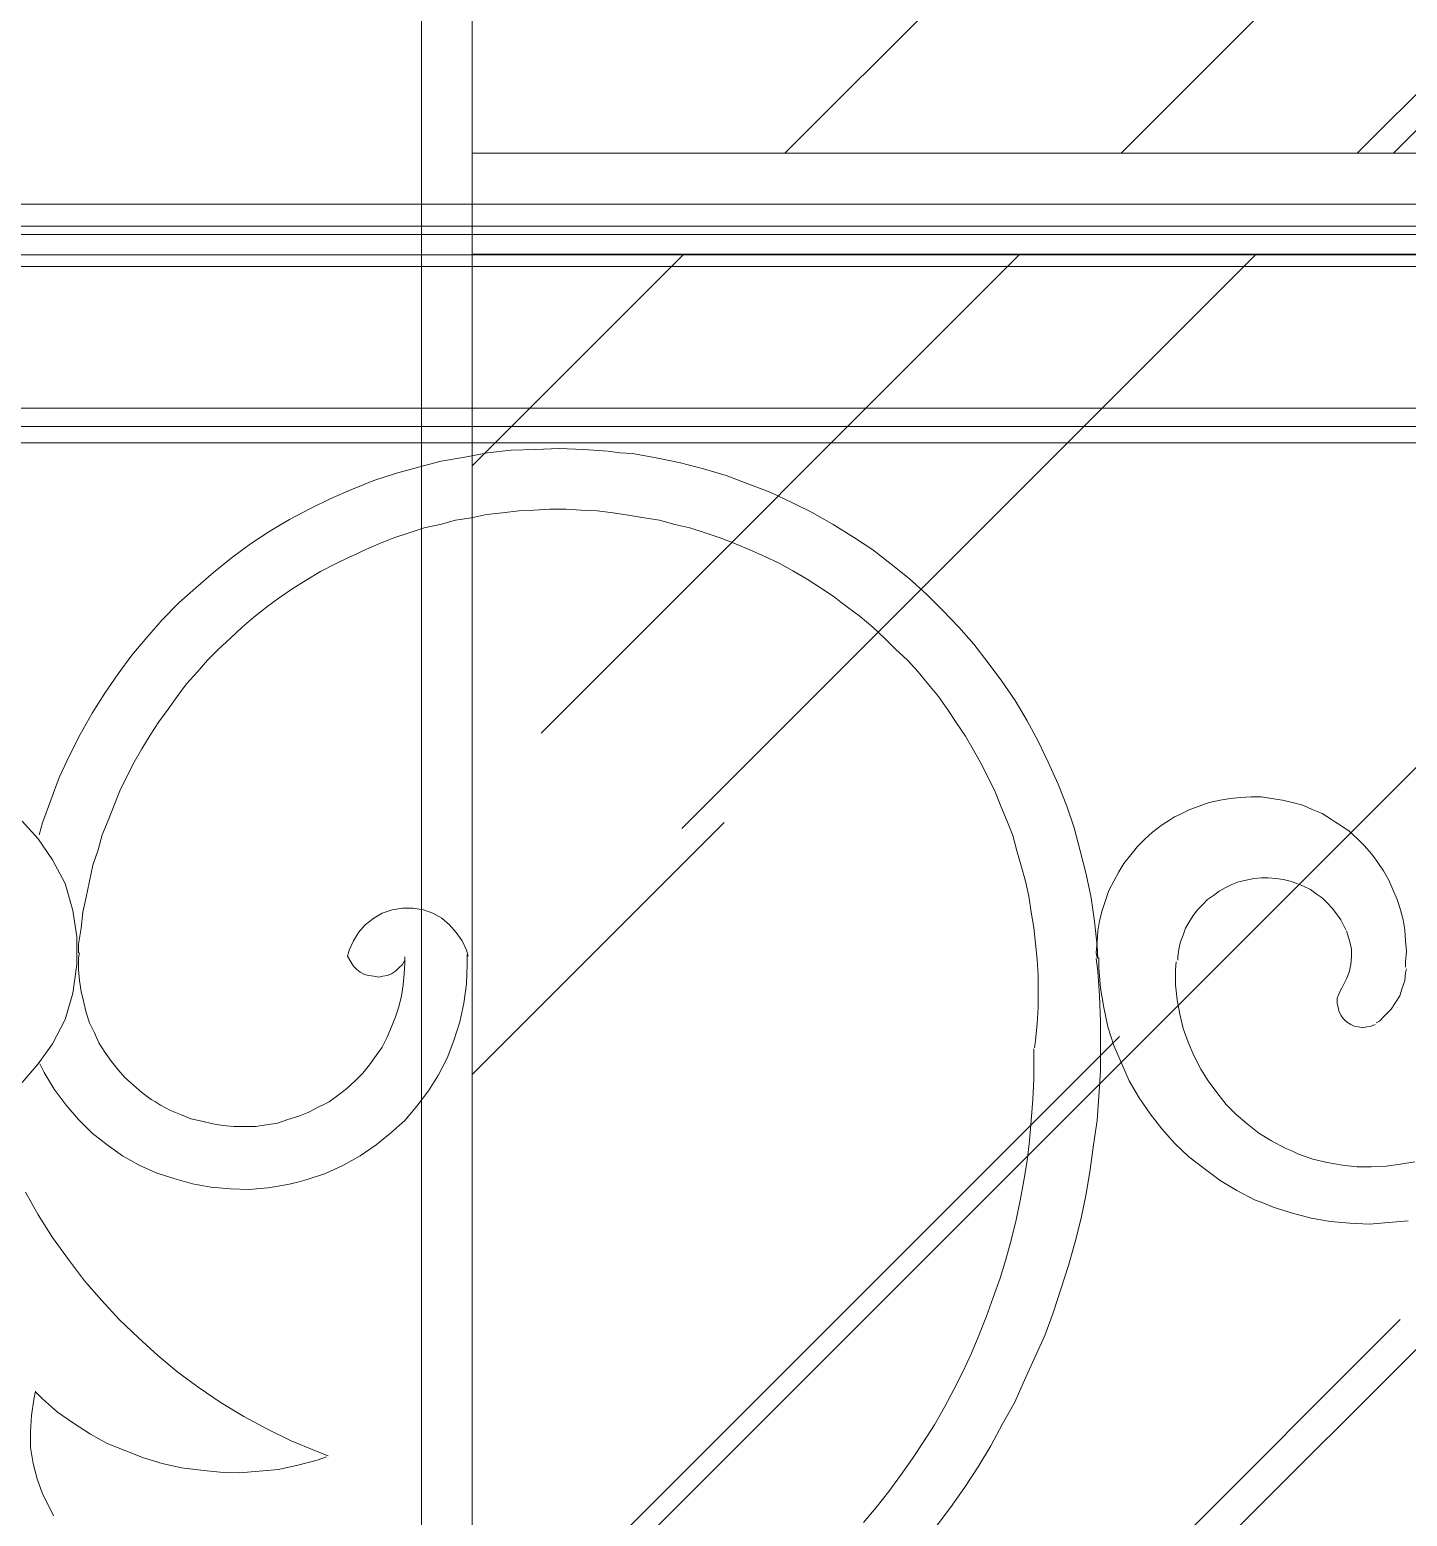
# Model space of a CAD drawing. Header units: millimetres. Extents: x -9564 to 494436, y -140371 to 4257.
# Drawn here: x 110.8852 to 111.1573, y 117.6306 to 117.9242 of the extents above; entities that cross this region are included whole.
import ezdxf
from ezdxf.enums import TextEntityAlignment as Align

# ---------------------------------------------------------------- set-up
doc = ezdxf.new("R2010")
doc.units = ezdxf.units.MM
doc.header["$MEASUREMENT"] = 0
doc.linetypes.add('SLD-Solid', pattern=[0])
for name, color, linetype, lineweight in [('0.05', 252, 'Continuous', 5), ('09-Arsiran', 8, 'Continuous', 5), ('DOOR OPENING', 4, 'SLD-Solid', 5), ('XR-KOP A3_MOZART$0$A-TXTKOP', 3, 'Continuous', 5)]:
    doc.layers.add(name, color=color, linetype=linetype, lineweight=lineweight)
doc.styles.add('HAND', font='ROMAND.SHX', dxfattribs={"width": 0.8, "height": 250})
doc.styles.add('XR-KOP A3_MOZART$0$ROMAND', font='romand.shx', dxfattribs={"height": 2, "bigfont": 'bigfont.shx'})

# ---------------------------------------------------------------- blocks, each defined once
blk = doc.blocks.new('j1')
at = {"layer": '09-Arsiran'}
h = blk.add_hatch(dxfattribs=at)
h.set_pattern_fill('AR-RROOF', color=256, scale=0.005, angle=45)
h.set_pattern_definition([(45, (0.02590647322176665, 0), (0.1077630734528299, 0.287368195874213), [1.905, -0.254, 0.635, -0.127]), (45, (0.1004425990266213, 0.1643386870155652), (-0.2092399676209113, 0.02963484519952819), [0.381, -0.04191, 0.762, -0.09525]), (45, (-0.005524423201961781, 0.1212334576344318), (0.4068056022844327, 0.5271410343067594), [1.016, -0.1778, 0.508, -0.127])])
h.paths.add_polyline_path([(343.9879970491737, 201.5192235658437), (343.9300743380494, 201.5192235658437), (343.5702040575658, 201.5192235658437), (343.5702040575658, 200.7258902324631), (343.9879970491738, 200.7258902324632)])
h.paths.add_polyline_path([(343.5702040575658, 199.9125568990826), (343.9879970491737, 199.9125568990826), (343.9879970491737, 200.7058902324632), (343.5702040575658, 200.7058902324632)])
h.paths.add_polyline_path([(343.5702040575658, 199.8925568990826), (343.5702040575658, 199.0485264554917), (343.9300743380494, 199.0485264554917), (343.9879970491737, 199.0485264554917), (343.9879970491737, 199.8925568990826)])
h.paths.add_polyline_path([(342.9703954310271, 199.0485264554319), (343.220328105871, 199.0485264554319), (343.3902040575657, 199.0485264554319), (343.3902040575657, 199.8925568991424), (343.220328105871, 199.8925568991424), (342.9703954310271, 199.8925568991424)])
h.paths.add_polyline_path([(343.3902040575657, 200.705890232523), (343.220328105871, 200.705890232523), (342.9703954310271, 200.705890232523), (342.9703954310271, 199.9125568991424), (343.220328105871, 199.9125568991424), (343.3902040575657, 199.9125568991424)])
h.paths.add_polyline_path([(342.9703954310271, 200.7258902325229), (343.220328105871, 200.7258902325229), (343.3902040575657, 200.7258902325229), (343.3902040575657, 201.5192235659035), (343.220328105871, 201.5192235659035), (342.9703954310271, 201.5192235659035)])
at = {"layer": 'DOOR OPENING'}
for p, q in [((343.5702040575658, 199.9125568990826), (343.9879970491738, 199.9125568990826)), ((343.9879970491737, 199.8925568990826), (343.5702040575658, 199.8925568990826))]:
    blk.add_line(p, q, dxfattribs=at)
for points in [[(343.5602040575657, 201.5292235658437), (343.5602040575657, 199.0385264554917), (343.9979970491737, 199.0385264554917), (343.9979970491737, 201.5292235658437)], [(343.9879970491737, 199.0485264554917), (343.9300743380494, 199.0485264554917), (343.5702040575658, 199.0485264554917), (343.5702040575658, 200.7058902324632), (343.9879970491737, 200.7058902324632)]]:
    blk.add_lwpolyline(points, close=True, dxfattribs=at)
blk = doc.blocks.new('DRHRH')
at = {"layer": '0.05'}
for p, q in [((692.7268678037806, -24.22516102952093), (668.9208904156283, -24.22516102952093)), ((668.9208904156283, -24.28316878459498), (692.7268678037806, -24.28316878459498)), ((668.9208904156283, -24.3055866288052), (692.7268678037806, -24.3055866288052)), ((668.9208904156283, -24.35916147683173), (692.7268678037806, -24.35916147683173)), ((668.9208904156283, -24.39044513513625), (692.7268678037806, -24.39044513513625)), ((668.9208904156283, -24.76572238030059), (692.7268678037806, -24.76572238030059)), ((668.9208904156283, -24.81486432128071), (692.7268678037806, -24.81486432128071)), ((668.9208904156283, -24.85742022893371), (692.7268678037806, -24.85742022893371)), ((669.8972698563882, -24.85742022893371), (691.4244797133222, -24.85742022893371)), ((669.8972698563882, -24.85742022893371), (691.4244797133222, -24.85742022893371)), ((681.9968263143817, -24.89528992056498), (681.9342589977757, -24.90656216991346)), ((682.0571138502235, -24.8841443257036), (681.9968263143817, -24.89528992056498)), ((682.1196811668331, -24.87743163788934), (682.0571138502235, -24.8841443257036)), ((682.1844016097218, -24.87527851160934), (682.1196811668331, -24.87743163788934)), ((682.2469689263314, -24.87299873084223), (682.1844016097218, -24.87527851160934)), ((682.311816023707, -24.87527851160934), (682.2469689263314, -24.87299873084223)), ((682.376536466594, -24.87971141865646), (682.311816023707, -24.87527851160934)), ((682.4078201248992, -24.8841443257036), (682.376536466594, -24.87971141865646)), ((682.4413835639696, -24.88642410647071), (682.4078201248992, -24.8841443257036)), ((682.5039508805792, -24.89756970133209), (682.4413835639696, -24.88642410647071)), ((681.8739714619339, -24.92214067182235), (681.8158370523722, -24.93784582821797)), ((681.9342589977757, -24.90656216991346), (681.8739714619339, -24.92214067182235)), ((682.5686713234679, -24.9109950769606), (682.5039508805792, -24.89756970133209)), ((682.6290855137966, -24.92657357886947), (682.5686713234679, -24.9109950769606)), ((682.6893730496383, -24.94443186154513), (682.6290855137966, -24.92657357886947)), ((681.7555495165304, -24.95785723717361), (681.6996948877356, -24.9802750813835)), ((681.8158370523722, -24.93784582821797), (681.7555495165304, -24.95785723717361)), ((682.7496605854774, -24.96684970575498), (682.6893730496383, -24.94443186154513)), ((682.8077949950391, -24.98914089547776), (682.7496605854774, -24.96684970575498)), ((681.6415604781748, -25.00484605187373), (681.5879856301469, -25.03157014864362)), ((681.6996948877356, -24.9802750813835), (681.6415604781748, -25.00484605187373)), ((682.8636496238339, -25.01599164673513), (682.8077949950391, -24.98914089547776)), ((681.5879856301469, -25.03157014864362), (681.532131001353, -25.06070068066776)), ((682.0548340694565, -25.04727530503925), (682.0146845970582, -25.05614111913351)), ((682.0972633226218, -25.04284239799213), (682.0548340694565, -25.04727530503925)), ((682.1398192302765, -25.03828283645788), (682.0972633226218, -25.04284239799213)), ((682.1799687026748, -25.03612971017787), (682.1398192302765, -25.03828283645788)), ((682.22239795584, -25.03384992941076), (682.1799687026748, -25.03612971017787)), ((682.2648272090053, -25.03384992941076), (682.22239795584, -25.03384992941076)), ((682.3051033358922, -25.03612971017787), (682.2648272090053, -25.03384992941076)), ((682.3475325890574, -25.03828283645788), (682.3051033358922, -25.03612971017787)), ((682.3899618422226, -25.04284239799213), (682.3475325890574, -25.03828283645788)), ((682.4302379691078, -25.04942843131926), (682.3899618422226, -25.04284239799213)), ((682.4726672222757, -25.05614111913351), (682.4302379691078, -25.04942843131926)), ((682.9195042526278, -25.04284239799213), (682.8636496238339, -25.01599164673513)), ((682.9730791006548, -25.07399940180952), (682.9195042526278, -25.04284239799213)), ((681.4807092796061, -25.09198433897225), (681.4292875578592, -25.12542112355641)), ((681.532131001353, -25.06070068066776), (681.4807092796061, -25.09198433897225)), ((681.8895499638409, -25.08299187039088), (681.8494004914426, -25.0964172460194)), ((681.9319792170088, -25.07399940180952), (681.8895499638409, -25.08299187039088)), ((681.972255343893, -25.06285380694777), (681.9319792170088, -25.07399940180952)), ((682.0146845970582, -25.05614111913351), (681.972255343893, -25.06285380694777)), ((682.512816694674, -25.06285380694777), (682.4726672222757, -25.05614111913351)), ((682.5530928215583, -25.07399940180952), (682.512816694674, -25.06285380694777)), ((682.5932422939566, -25.08299187039088), (682.5530928215583, -25.07399940180952)), ((682.6335184208444, -25.0964172460194), (682.5932422939566, -25.08299187039088)), ((683.0266539486827, -25.10756284088077), (682.9730791006548, -25.07399940180952)), ((681.4292875578592, -25.12542112355641), (681.3779924905991, -25.16341746967515)), ((681.76897489216, -25.12542112355641), (681.7286987652722, -25.14327940623241)), ((681.8091243645574, -25.10984262164789), (681.76897489216, -25.12542112355641)), ((681.8494004914426, -25.0964172460194), (681.8091243645574, -25.10984262164789)), ((682.6736678932418, -25.10984262164789), (682.6335184208444, -25.0964172460194)), ((682.713944020127, -25.12542112355641), (682.6736678932418, -25.10984262164789)), ((682.7519403662443, -25.14112627995203), (682.713944020127, -25.12542112355641)), ((683.0780756704296, -25.14112627995203), (683.0266539486827, -25.10756284088077)), ((681.3779924905991, -25.16341746967515), (681.3310036758992, -25.20141381579353)), ((681.6907024191539, -25.16113768890804), (681.6527060730366, -25.17912262607078)), ((681.7108404825983, -25.15227187481378), (681.6907024191539, -25.16113768890804)), ((681.7286987652722, -25.14327940623241), (681.7108404825983, -25.15227187481378)), ((682.7920898386453, -25.15898456262801), (682.7519403662443, -25.14112627995203)), ((682.8300861847636, -25.17684284530367), (682.7920898386453, -25.15898456262801)), ((683.1272176114087, -25.17912262607078), (683.0780756704296, -25.14112627995203)), ((681.3310036758992, -25.20141381579353), (681.284141515687, -25.24156328819231)), ((681.6147097269156, -25.19913403502642), (681.5768400352852, -25.22155187923664)), ((681.6527060730366, -25.17912262607078), (681.6147097269156, -25.19913403502642)), ((682.865802750114, -25.19698090874641), (682.8300861847636, -25.17684284530367)), ((682.903799096234, -25.21927209846953), (682.865802750114, -25.19698090874641)), ((683.1740797716245, -25.21699231770242), (683.1272176114087, -25.17912262607078)), ((681.284141515687, -25.24156328819231), (681.2394324817521, -25.2818394150778)), ((681.5409968154479, -25.24384306895942), (681.5052802500948, -25.26841403944931)), ((681.5768400352852, -25.22155187923664), (681.5409968154479, -25.24384306895942)), ((682.9395156615853, -25.24156328819231), (682.903799096234, -25.21927209846953)), ((682.9753588814226, -25.2661342586822), (682.9395156615853, -25.24156328819231)), ((683.2210685863236, -25.25954822535505), (683.1740797716245, -25.21699231770242)), ((681.2394324817521, -25.2818394150778), (681.1947234478191, -25.3265484490108)), ((681.5052802500948, -25.26841403944931), (681.4718434655113, -25.29298500993954)), ((682.9932171640992, -25.27955963431069), (682.9753588814226, -25.2661342586822)), ((683.0110754467757, -25.29298500993954), (682.9932171640992, -25.27955963431069)), ((683.2634978394888, -25.30197747852091), (683.2210685863236, -25.25954822535505)), ((681.1947234478191, -25.3265484490108), (681.1545739754217, -25.37341060922381)), ((681.4382800264409, -25.31983576119657), (681.4069963681347, -25.34655985796647)), ((681.4718434655113, -25.29298500993954), (681.4382800264409, -25.31983576119657)), ((683.0445122313592, -25.31755598042943), (683.0110754467757, -25.29298500993954)), ((683.0780756704296, -25.34655985796647), (683.0445122313592, -25.31755598042943)), ((683.305927092654, -25.34655985796647), (683.2634978394888, -25.30197747852091)), ((681.4069963681347, -25.34655985796647), (681.3757127098322, -25.37569038999095)), ((683.1093593287349, -25.37569038999095), (683.0780756704296, -25.34655985796647)), ((683.3462032195391, -25.39126889189947), (683.305927092654, -25.34655985796647)), ((681.1545739754217, -25.37341060922381), (681.1142978485366, -25.42039942392358)), ((681.344429051526, -25.40469426752796), (681.3154251739895, -25.43369814506499)), ((681.3757127098322, -25.37569038999095), (681.344429051526, -25.40469426752796)), ((683.1383632062714, -25.40469426752796), (683.1093593287349, -25.37569038999095)), ((683.1696468645766, -25.43369814506499), (683.1383632062714, -25.40469426752796)), ((683.3840729111732, -25.44041083287959), (683.3462032195391, -25.39126889189947)), ((681.1142978485366, -25.42039942392358), (681.0785812831834, -25.46954136490371)), ((681.3154251739895, -25.43369814506499), (681.2885744227312, -25.46498180336948)), ((683.1986507421132, -25.46498180336948), (683.1696468645766, -25.43369814506499)), ((683.4199161310105, -25.48955277385937), (683.3840729111732, -25.44041083287959)), ((681.0785812831834, -25.46954136490371), (681.042864717833, -25.52083643216386)), ((681.2885744227312, -25.46498180336948), (681.2595705451956, -25.4962654616736)), ((683.2255014933714, -25.49854524244074), (683.1986507421132, -25.46498180336948)), ((681.042864717833, -25.52083643216386), (681.0093012787627, -25.57453793467786)), ((681.2595705451956, -25.4962654616736), (681.234999574707, -25.52982890074523)), ((683.252352244627, -25.52982890074523), (683.2255014933714, -25.49854524244074)), ((683.4556326963609, -25.5409744956066), (683.4199161310105, -25.48955277385937)), ((681.2104286042156, -25.56326568532938), (681.1858576337243, -25.59682912440098)), ((681.234999574707, -25.52982890074523), (681.2104286042156, -25.56326568532938)), ((683.2769232151184, -25.56554546609649), (683.252352244627, -25.52982890074523)), ((683.2992144048401, -25.59910890516812), (683.2769232151184, -25.56554546609649)), ((683.4869163546671, -25.59454934363387), (683.4556326963609, -25.5409744956066)), ((681.0093012787627, -25.57453793467786), (680.9780176204565, -25.63039256347224)), ((681.1858576337243, -25.59682912440098), (681.1634397895166, -25.63254568975228)), ((683.3237853753315, -25.63482547051939), (683.2992144048401, -25.59910890516812)), ((683.5159202322027, -25.64825084614787), (683.4869163546671, -25.59454934363387)), ((680.9780176204565, -25.63039256347224), (680.9490137429209, -25.68624719226665)), ((681.1634397895166, -25.63254568975228), (681.1411485997921, -25.66826225510391)), ((683.3439234387722, -25.67054203587102), (683.3237853753315, -25.63482547051939)), ((681.1411485997921, -25.66826225510391), (681.1210105363514, -25.70410547494228)), ((683.3640615022157, -25.70625860122229), (683.3439234387722, -25.67054203587102)), ((683.542770983461, -25.70410547494228), (683.5159202322027, -25.64825084614787)), ((680.9490137429209, -25.68624719226665), (680.9221629916617, -25.74425494734103)), ((681.1210105363514, -25.70410547494228), (681.1009991273938, -25.74210182106103)), ((683.3840729111732, -25.74425494734103), (683.3640615022157, -25.70625860122229)), ((683.5696217347165, -25.76211323001667), (683.542770983461, -25.70410547494228)), ((680.9221629916617, -25.74425494734103), (680.8998718019409, -25.80454248318219)), ((681.1009991273938, -25.74210182106103), (681.0830141902304, -25.7799715126923)), ((683.402057848333, -25.78225129345941), (683.3840729111732, -25.74425494734103)), ((683.591912924441, -25.82024763957816), (683.5696217347165, -25.76211323001667)), ((681.0830141902304, -25.7799715126923), (681.0674356883244, -25.81796785881104)), ((683.4176363502427, -25.82024763957816), (683.402057848333, -25.78225129345941)), ((684.0253245791671, -25.80010957613507), (683.9984738279079, -25.80454248318219)), ((684.0521753304226, -25.79782979536793), (684.0253245791671, -25.80010957613507)), ((684.081179207961, -25.79567666908792), (684.0521753304226, -25.79782979536793)), ((684.1079033047297, -25.79567666908792), (684.081179207961, -25.79567666908792)), ((684.134754055988, -25.80010957613507), (684.1079033047297, -25.79567666908792)), ((684.1637579335245, -25.80454248318219), (684.134754055988, -25.80010957613507)), ((680.8998718019409, -25.80454248318219), (680.8775806122164, -25.86495667351082)), ((681.0674356883244, -25.81796785881104), (681.0517305319279, -25.85824398569656)), ((683.4333415066392, -25.85824398569656), (683.4176363502427, -25.82024763957816)), ((683.6120509878845, -25.8782553946522), (683.591912924441, -25.82024763957816)), ((683.9180482286254, -25.82911345367245), (683.8913241318539, -25.84253882930093)), ((683.942619199114, -25.82024763957816), (683.9180482286254, -25.82911345367245)), ((683.9694699503723, -25.81125517099679), (683.942619199114, -25.82024763957816)), ((683.9984738279079, -25.80454248318219), (683.9694699503723, -25.81125517099679)), ((684.1906086847828, -25.81125517099679), (684.1637579335245, -25.80454248318219)), ((684.2174594360383, -25.81796785881104), (684.1906086847828, -25.81125517099679)), ((684.2420304065297, -25.82911345367245), (684.2174594360383, -25.81796785881104)), ((684.2687545032984, -25.84038570302093), (684.2420304065297, -25.82911345367245)), ((684.2934521282766, -25.85596420492945), (684.2687545032984, -25.84038570302093)), ((680.8663083628678, -25.90738592667668), (680.8238791097026, -25.86039711197657)), ((680.8775806122164, -25.86495667351082), (680.8685881436347, -25.89624033181531)), ((681.0517305319279, -25.85824398569656), (681.0361520300182, -25.89624033181531)), ((683.4489200085461, -25.89839345809531), (683.4333415066392, -25.85824398569656)), ((683.6276294897914, -25.93866958498083), (683.6120509878845, -25.8782553946522)), ((683.8420555363871, -25.87166936132505), (683.8197643466663, -25.88952764400105)), ((683.8666265068784, -25.85596420492945), (683.8420555363871, -25.87166936132505)), ((683.8778987562271, -25.84925151711519), (683.8666265068784, -25.85596420492945)), ((683.8913241318539, -25.84253882930093), (683.8778987562271, -25.84925151711519)), ((684.3045977231384, -25.86267689274368), (684.2934521282766, -25.85596420492945)), ((684.3180230987653, -25.87166936132505), (684.3045977231384, -25.86267689274368)), ((684.3403142884888, -25.88724786323394), (684.3180230987653, -25.87166936132505)), ((680.9043047089879, -25.96324055547106), (680.8663083628678, -25.90738592667668)), ((681.0361520300182, -25.89624033181531), (681.0250064351555, -25.93638980421372)), ((683.4600656034079, -25.93866958498083), (683.4489200085461, -25.89839345809531)), ((683.7996262832219, -25.90738592667668), (683.7796148742652, -25.92752399011945)), ((683.8197643466663, -25.88952764400105), (683.7996262832219, -25.90738592667668)), ((684.3626054782133, -25.90738592667668), (684.3403142884888, -25.88724786323394)), ((684.3804637608871, -25.92524420935231), (684.3626054782133, -25.90738592667668)), ((681.0250064351555, -25.93638980421372), (681.0115810595296, -25.97666593109957)), ((683.4712111982706, -25.97881905737958), (683.4600656034079, -25.93866958498083)), ((683.6433346461879, -26.00123690158946), (683.6276294897914, -25.93866958498083)), ((683.7616299371045, -25.9498151798422), (683.743771654428, -25.97210636956535)), ((683.7796148742652, -25.92752399011945), (683.7616299371045, -25.9498151798422)), ((684.4006018243306, -25.94753539907509), (684.3804637608871, -25.92524420935231)), ((684.4163069807271, -25.96995324328532), (684.4006018243306, -25.94753539907509)), ((680.9378681480582, -26.02580787207935), (680.9043047089879, -25.96324055547106)), ((681.0115810595296, -25.97666593109957), (681.0025885909479, -26.0190951842651)), ((683.4824834476192, -26.0190951842651), (683.4712111982706, -25.97881905737958)), ((683.7304729332852, -25.99452421377521), (683.7170475576584, -26.0190951842651)), ((683.743771654428, -25.97210636956535), (683.7304729332852, -25.99452421377521)), ((684.431885482634, -25.9922444330081), (684.4163069807271, -25.96995324328532)), ((684.4453108582636, -26.01681540349799), (684.431885482634, -25.9922444330081)), ((680.9580062115026, -26.09724100278225), (680.9378681480582, -26.02580787207935)), ((681.0025885909479, -26.0190951842651), (680.993722776853, -26.06152443743099)), ((683.491349261714, -26.05924465666385), (683.4824834476192, -26.0190951842651)), ((683.6566333673306, -26.0638042181981), (683.6433346461879, -26.00123690158946)), ((683.7170475576584, -26.0190951842651), (683.7036221820297, -26.04366615475533)), ((684.0118992035375, -26.0369534669411), (683.9963207016278, -26.04581928103536)), ((684.0297574862141, -26.02796099835936), (684.0118992035375, -26.0369534669411)), ((684.0476157688879, -26.0212483105451), (684.0297574862141, -26.02796099835936)), ((684.0677538323314, -26.01681540349799), (684.0476157688879, -26.0212483105451)), ((684.0767463009131, -26.01453562273085), (684.0677538323314, -26.01681540349799)), ((684.0878918957758, -26.01238249645084), (684.0767463009131, -26.01453562273085)), ((684.1079033047297, -26.01010271568373), (684.0878918957758, -26.01238249645084)), ((684.1258882418931, -26.01010271568373), (684.1079033047297, -26.01010271568373)), ((684.1458996508507, -26.01238249645084), (684.1258882418931, -26.01010271568373)), ((684.1660377142914, -26.01453562273085), (684.1458996508507, -26.01238249645084)), ((684.183895996968, -26.0190951842651), (684.1660377142914, -26.01453562273085)), ((684.2017542796445, -26.02580787207935), (684.183895996968, -26.0190951842651)), ((684.2196125623184, -26.03252055989361), (684.2017542796445, -26.02580787207935)), ((684.2375974994818, -26.04138637398822), (684.2196125623184, -26.03252055989361)), ((684.4564564531254, -26.04138637398822), (684.4453108582636, -26.01681540349799)), ((680.993722776853, -26.06152443743099), (680.9847303082713, -26.10167390982937)), ((683.4980619495288, -26.10167390982937), (683.491349261714, -26.05924465666385)), ((683.6656258359087, -26.12624488031963), (683.6566333673306, -26.0638042181981)), ((683.694629713448, -26.07039025152525), (683.6857638993531, -26.09724100278225)), ((683.7036221820297, -26.04366615475533), (683.694629713448, -26.07039025152525)), ((683.9650370433244, -26.06823712524522), (683.9516116676957, -26.08166250087373)), ((683.9806155452341, -26.05709153038384), (683.9650370433244, -26.06823712524522)), ((683.9963207016278, -26.04581928103536), (683.9806155452341, -26.05709153038384)), ((684.2531760013915, -26.05253196884962), (684.2375974994818, -26.04138637398822)), ((684.2687545032984, -26.0638042181981), (684.2531760013915, -26.05253196884962)), ((684.282179878928, -26.07710293933948), (684.2687545032984, -26.0638042181981)), ((684.2956052545567, -26.090528314968), (684.282179878928, -26.07710293933948)), ((684.4676020479872, -26.06823712524522), (684.4564564531254, -26.04138637398822)), ((684.4765945165661, -26.09496122201514), (684.4676020479872, -26.06823712524522)), ((680.9691518063617, -26.16652100720512), (680.9580062115026, -26.09724100278225)), ((680.9847303082713, -26.10167390982937), (680.9802974012234, -26.14422981748237)), ((681.7555495165304, -26.11737906622537), (681.7331316723191, -26.135237348901)), ((681.7778407062522, -26.10395369059651), (681.7555495165304, -26.11737906622537)), ((681.8046914575104, -26.09496122201514), (681.7778407062522, -26.10395369059651)), ((681.8314155542791, -26.090528314968), (681.8046914575104, -26.09496122201514)), ((681.8448409299078, -26.090528314968), (681.8314155542791, -26.090528314968)), ((681.8605460863043, -26.090528314968), (681.8448409299078, -26.090528314968)), ((681.887270183073, -26.09496122201514), (681.8605460863043, -26.090528314968)), ((681.9118411535644, -26.10395369059651), (681.887270183073, -26.09496122201514)), ((681.936412124053, -26.11737906622537), (681.9118411535644, -26.10395369059651)), ((681.9565501874974, -26.135237348901), (681.936412124053, -26.11737906622537)), ((683.5047746373409, -26.14195003671526), (683.4980619495288, -26.10167390982937)), ((683.6857638993531, -26.09724100278225), (683.6790512115383, -26.12409175403963)), ((683.9270406972071, -26.11066637841111), (683.9158951023453, -26.12852466108674)), ((683.9381862920661, -26.09496122201514), (683.9270406972071, -26.11066637841111)), ((683.9516116676957, -26.08166250087373), (683.9381862920661, -26.09496122201514)), ((684.3067508494194, -26.10623347136362), (684.2956052545567, -26.090528314968)), ((684.3180230987653, -26.12181197327249), (684.3067508494194, -26.10623347136362)), ((684.4833072043809, -26.12181197327249), (684.4765945165661, -26.09496122201514)), ((680.9802974012234, -26.14422981748237), (680.9735847134086, -26.18665907064823)), ((681.7152733896453, -26.15537541234374), (681.7018480140166, -26.17766660206652)), ((681.7331316723191, -26.135237348901), (681.7152733896453, -26.15537541234374)), ((681.974408470174, -26.15537541234374), (681.9565501874974, -26.135237348901)), ((681.9901136265696, -26.17766660206652), (681.974408470174, -26.15537541234374)), ((683.5092075443879, -26.18437928988112), (683.5047746373409, -26.14195003671526)), ((683.6723385237235, -26.19109197769538), (683.6656258359087, -26.12624488031963)), ((683.6746183044904, -26.15081585080952), (683.6723385237235, -26.17994638283363)), ((683.6790512115383, -26.12409175403963), (683.6746183044904, -26.15081585080952)), ((683.9069026337636, -26.14422981748237), (683.9001899459488, -26.162088100158)), ((683.9158951023453, -26.12852466108674), (683.9069026337636, -26.14422981748237)), ((684.3268889128601, -26.13967025594812), (684.3180230987653, -26.12181197327249)), ((684.3313218199071, -26.14866272452949), (684.3268889128601, -26.13967025594812)), ((684.3358813814418, -26.15980831939089), (684.3336016006749, -26.15081585080952)), ((684.4877401114288, -26.14866272452949), (684.4833072043809, -26.12181197327249)), ((684.4900198921957, -26.17766660206652), (684.4877401114288, -26.14866272452949)), ((680.9691518063617, -26.24023391867516), (680.9691518063617, -26.16652100720512)), ((680.9735847134086, -26.18665907064823), (680.9735847134086, -26.20895026037101)), ((681.7018480140166, -26.17766660206652), (681.6907024191539, -26.20223757255675)), ((682.0012592214296, -26.20223757255675), (681.9901136265696, -26.17766660206652)), ((683.5137671059226, -26.22680854304664), (683.5092075443879, -26.18437928988112)), ((683.6723385237235, -26.17994638283363), (683.6700587429566, -26.20895026037101)), ((683.6746183044904, -26.22465541676664), (683.6723385237235, -26.19109197769538)), ((683.893477258134, -26.17994638283363), (683.889044351087, -26.19995779178964)), ((683.9001899459488, -26.162088100158), (683.893477258134, -26.17994638283363)), ((684.3425940692566, -26.17994638283363), (684.3358813814418, -26.15980831939089)), ((684.3470269763036, -26.19995779178964), (684.3425940692566, -26.17994638283363)), ((684.4921730184758, -26.20451735332389), (684.4900198921957, -26.17766660206652)), ((680.9758644941764, -26.20895026037101), (680.9735847134086, -26.22237563599953)), ((680.9735847134086, -26.22237563599953), (680.9735847134086, -26.25365929430365)), ((681.6907024191539, -26.20223757255675), (681.686269512107, -26.21794272895238)), ((681.686269512107, -26.21794272895238), (681.6951353262018, -26.2335212308609)), ((681.6951353262018, -26.2335212308609), (681.7018480140166, -26.24466682572228)), ((681.8314155542791, -26.24023391867516), (681.838128242094, -26.22908832381376)), ((681.835975115813, -26.26480488916539), (681.838128242094, -26.23580101162801)), ((681.838128242094, -26.23580101162801), (681.838128242094, -26.22009585523239)), ((682.0056921284765, -26.21794272895238), (682.0012592214296, -26.20223757255675)), ((682.0035390021965, -26.24023391867516), (682.0035390021965, -26.21338316741816)), ((683.5159202322027, -26.26923779621254), (683.5137671059226, -26.22680854304664)), ((683.6700587429566, -26.20895026037101), (683.6723385237235, -26.22237563599953)), ((683.6746183044904, -26.25809220135113), (683.6700587429566, -26.22465541676664)), ((683.6767714307714, -26.22237563599953), (683.6767714307714, -26.24922638725653)), ((683.8823316632722, -26.2335212308609), (683.8800518825044, -26.25365929430365)), ((683.889044351087, -26.19995779178964), (683.8867645703192, -26.22009585523239)), ((683.8867645703192, -26.22009585523239), (683.8867645703192, -26.22908832381376)), ((684.3447471955367, -26.24023391867516), (684.3470269763036, -26.22009585523239)), ((684.3470269763036, -26.22009585523239), (684.3470269763036, -26.19995779178964)), ((684.4900198921957, -26.2335212308609), (684.4921730184758, -26.20451735332389)), ((684.4900198921957, -26.24694660648942), (684.4900198921957, -26.2335212308609)), ((680.9580062115026, -26.31622661091228), (680.9691518063617, -26.24023391867516)), ((680.9735847134086, -26.25365929430365), (680.9758644941764, -26.28266317184102)), ((681.7018480140166, -26.24466682572228), (681.7108404825983, -26.25365929430365)), ((681.7108404825983, -26.25365929430365), (681.71983295118, -26.26037198211827)), ((681.71983295118, -26.26037198211827), (681.7309785460391, -26.2670846699325)), ((681.7309785460391, -26.2670846699325), (681.7421241409008, -26.26923779621254)), ((681.7421241409008, -26.26923779621254), (681.7555495165304, -26.27151757697965)), ((681.7555495165304, -26.27151757697965), (681.76897489216, -26.27379735774676)), ((681.76897489216, -26.27379735774676), (681.7801204870191, -26.27151757697965)), ((681.7801204870191, -26.27151757697965), (681.7912660818808, -26.26923779621254)), ((681.7912660818808, -26.26923779621254), (681.8024116767426, -26.26480488916539)), ((681.8024116767426, -26.26480488916539), (681.8135572716053, -26.25809220135113)), ((681.8135572716053, -26.25809220135113), (681.822549740187, -26.24922638725653)), ((681.822549740187, -26.24922638725653), (681.8314155542791, -26.24023391867516)), ((681.8336953350461, -26.29380876670243), (681.835975115813, -26.26480488916539)), ((682.0012592214296, -26.29165564042239), (682.0035390021965, -26.24023391867516)), ((683.5159202322027, -26.31166704937806), (683.5159202322027, -26.26923779621254)), ((683.6790512115383, -26.32293929872654), (683.6746183044904, -26.25809220135113)), ((683.6767714307714, -26.24922638725653), (683.6812043378184, -26.30280123528379)), ((683.8800518825044, -26.25365929430365), (683.8800518825044, -26.29380876670243)), ((684.3336016006749, -26.2782302647939), (684.3403142884888, -26.26037198211827)), ((684.3403142884888, -26.26037198211827), (684.3447471955367, -26.24023391867516)), ((684.4877401114288, -26.28266317184102), (684.4900198921957, -26.26252510839828)), ((684.4900198921957, -26.26252510839828), (684.4921730184758, -26.25137951353653)), ((680.9758644941764, -26.28266317184102), (680.9802974012234, -26.31166704937806)), ((680.9802974012234, -26.31166704937806), (680.9870100890382, -26.34079758140254)), ((681.8292624280018, -26.32293929872654), (681.8336953350461, -26.29380876670243)), ((681.9945465336148, -26.34295070768255), (682.0012592214296, -26.29165564042239)), ((683.5159202322027, -26.35422295703103), (683.5159202322027, -26.31166704937806)), ((683.6812043378184, -26.30280123528379), (683.6901968064001, -26.35422295703103)), ((683.8800518825044, -26.29380876670243), (683.8846114440391, -26.33408489358828)), ((684.3201762250453, -26.30280123528379), (684.3134635372305, -26.31837973719232)), ((684.3201762250453, -26.30508101605091), (684.3246091320932, -26.29608854746954)), ((684.3246091320932, -26.29608854746954), (684.3336016006749, -26.2782302647939)), ((684.4743147357992, -26.32293929872654), (684.481027423614, -26.30280123528379)), ((684.481027423614, -26.30280123528379), (684.4877401114288, -26.28266317184102)), ((680.9378681480582, -26.38550661533517), (680.9580062115026, -26.31622661091228)), ((680.9870100890382, -26.34079758140254), (680.993722776853, -26.36752167817244)), ((681.8135572716053, -26.37879392752092), (681.822549740187, -26.35194317626392)), ((681.822549740187, -26.35194317626392), (681.8292624280018, -26.32293929872654)), ((681.9834009387557, -26.39209264866233), (681.9945465336148, -26.34295070768255)), ((683.5137671059226, -26.39665221019655), (683.5159202322027, -26.35422295703103)), ((683.6812043378184, -26.38993952238229), (683.6790512115383, -26.32293929872654)), ((683.6901968064001, -26.35422295703103), (683.7013424012628, -26.40551802429118)), ((683.8846114440391, -26.33408489358828), (683.8913241318539, -26.37208123970666)), ((684.3134635372305, -26.31837973719232), (684.3090306301863, -26.3296519865408)), ((684.3090306301863, -26.3296519865408), (684.3090306301863, -26.34295070768255)), ((684.3090306301863, -26.34295070768255), (684.3113104109532, -26.35422295703103)), ((684.3113104109532, -26.35422295703103), (684.3134635372305, -26.36308877112529)), ((684.4520235460775, -26.35865586407817), (684.4631691409402, -26.34079758140254)), ((684.4631691409402, -26.34079758140254), (684.4743147357992, -26.32293929872654)), ((680.9043047089879, -26.45022705822382), (680.9378681480582, -26.38550661533517)), ((680.993722776853, -26.36752167817244), (681.0025885909479, -26.39437242942944)), ((681.8024116767426, -26.40551802429118), (681.8135572716053, -26.37879392752092)), ((681.9676957823592, -26.44123458964245), (681.9834009387557, -26.39209264866233)), ((683.6812043378184, -26.45693974603807), (683.6812043378184, -26.38993952238229)), ((683.8913241318539, -26.37208123970666), (683.9001899459488, -26.41007758582541)), ((684.3134635372305, -26.36308877112529), (684.3180230987653, -26.37423436598669)), ((684.3180230987653, -26.37423436598669), (684.3246091320932, -26.38322683456806)), ((684.3246091320932, -26.38322683456806), (684.3336016006749, -26.39209264866233)), ((684.3336016006749, -26.39209264866233), (684.3447471955367, -26.39880533647658)), ((684.4117474191933, -26.39437242942944), (684.420739887775, -26.38993952238229)), ((684.420739887775, -26.38993952238229), (684.4363183896819, -26.37423436598669)), ((684.4363183896819, -26.37423436598669), (684.4520235460775, -26.35865586407817)), ((681.0025885909479, -26.39437242942944), (681.0160139665775, -26.42122318068681)), ((681.0160139665775, -26.42122318068681), (681.0271595614365, -26.44794727745671)), ((681.7778407062522, -26.45921952680519), (681.7912660818808, -26.43236877554818)), ((681.7912660818808, -26.43236877554818), (681.8024116767426, -26.40551802429118)), ((683.5092075443879, -26.44123458964245), (683.5137671059226, -26.39665221019655)), ((683.7013424012628, -26.40551802429118), (683.7170475576584, -26.45465996527096)), ((683.9001899459488, -26.41007758582541), (683.9136153215775, -26.4457941511767)), ((684.3447471955367, -26.39880533647658), (684.3537396641184, -26.40336489801081)), ((684.3537396641184, -26.40336489801081), (684.3648852589802, -26.40551802429118)), ((684.3648852589802, -26.40551802429118), (684.3760308538401, -26.40779780505829)), ((684.3760308538401, -26.40779780505829), (684.3871764487019, -26.40551802429118)), ((684.3871764487019, -26.40551802429118), (684.3984486980505, -26.40336489801081)), ((684.3984486980505, -26.40336489801081), (684.4095942929123, -26.39880533647658)), ((680.8663083628678, -26.50380190625108), (680.9043047089879, -26.45022705822382)), ((681.0271595614365, -26.44794727745671), (681.042864717833, -26.4725182479466)), ((681.042864717833, -26.4725182479466), (681.0607230005096, -26.49708921843683)), ((681.7622622043452, -26.48151071652831), (681.7778407062522, -26.45921952680519)), ((681.9498374996826, -26.48822340434256), (681.9676957823592, -26.44123458964245)), ((683.5047746373409, -26.49050318510967), (683.5047746373409, -26.46365243385233)), ((683.5070544181078, -26.46137265308522), (683.5092075443879, -26.44123458964245)), ((683.6812043378184, -26.52166018892672), (683.6812043378184, -26.45693974603807)), ((683.7170475576584, -26.45465996527096), (683.7370589666132, -26.50164877997108)), ((683.9136153215775, -26.4457941511767), (683.9291938234871, -26.48151071652831)), ((680.8238791097026, -26.55294384723123), (680.8663083628678, -26.50380190625108)), ((680.8708679244016, -26.50380190625108), (680.8820135192643, -26.52621975046097)), ((681.0607230005096, -26.49708921843683), (681.0785812831834, -26.51950706264671)), ((681.7264189845052, -26.52837287674097), (681.7444039216687, -26.5060816870182)), ((681.7444039216687, -26.5060816870182), (681.7622622043452, -26.48151071652831)), ((681.9275463099609, -26.5329324382752), (681.9498374996826, -26.48822340434256)), ((683.5047746373409, -26.5440780331366), (683.5047746373409, -26.49050318510967)), ((683.7370589666132, -26.50164877997108), (683.7571970300567, -26.54851094018372)), ((683.9291938234871, -26.48151071652831), (683.947052106161, -26.5172272818796)), ((680.8820135192643, -26.52621975046097), (680.9088642705226, -26.57092878439397)), ((681.0785812831834, -26.51950706264671), (681.09643956586, -26.53964512608945)), ((681.09643956586, -26.53964512608945), (681.1188574100713, -26.55965653504546)), ((681.68398973134, -26.56864900362683), (681.7064075755504, -26.54851094018372)), ((681.7064075755504, -26.54851094018372), (681.7264189845052, -26.52837287674097)), ((681.9006955587026, -26.57536169144109), (681.9275463099609, -26.5329324382752)), ((683.5024948565731, -26.59765288116387), (683.5047746373409, -26.5440780331366)), ((683.6767714307714, -26.5887870670696), (683.6812043378184, -26.52166018892672)), ((683.7571970300567, -26.54851094018372), (683.7840477813122, -26.59321997411672)), ((683.947052106161, -26.5172272818796), (683.9671901696054, -26.54851094018372)), ((683.9671901696054, -26.54851094018372), (683.9896080138158, -26.57979459848823)), ((680.9088642705226, -26.57092878439397), (680.940147928826, -26.61335803755946)), ((681.1188574100713, -26.55965653504546), (681.1411485997921, -26.57979459848823)), ((681.1411485997921, -26.57979459848823), (681.1657195702835, -26.59765288116387)), ((681.6371275711269, -26.6043655689781), (681.6616985416183, -26.58650728630246)), ((681.6616985416183, -26.58650728630246), (681.68398973134, -26.56864900362683)), ((681.8694119003992, -26.6155111638395), (681.9006955587026, -26.57536169144109)), ((683.6723385237235, -26.65350750995825), (683.6767714307714, -26.5887870670696)), ((683.9896080138158, -26.57979459848823), (684.0141789843044, -26.61107825679235)), ((680.940147928826, -26.61335803755946), (680.9735847134086, -26.65135438367824)), ((681.1657195702835, -26.59765288116387), (681.1768651651453, -26.6043655689781)), ((681.1768651651453, -26.6043655689781), (681.1902905407721, -26.61335803755946)), ((681.1902905407721, -26.61335803755946), (681.2171412920304, -26.62678341318798)), ((681.2171412920304, -26.62678341318798), (681.2438653887991, -26.63792900804972)), ((681.5835527231, -26.63121632023547), (681.6102768198714, -26.61779094460661)), ((681.6102768198714, -26.61779094460661), (681.6237021954983, -26.61107825679235)), ((681.6237021954983, -26.61107825679235), (681.6371275711269, -26.6043655689781)), ((681.838128242094, -26.65350750995825), (681.8694119003992, -26.6155111638395)), ((683.4980619495288, -26.65350750995825), (683.5024948565731, -26.59765288116387)), ((683.7840477813122, -26.59321997411672), (683.8130516588515, -26.63564922728261)), ((684.0141789843044, -26.61107825679235), (684.0409030810758, -26.63792900804972)), ((680.9735847134086, -26.65135438367824), (681.0093012787627, -26.6870709490295)), ((681.2438653887991, -26.63792900804972), (681.2707161400574, -26.6490746029111)), ((681.2707161400574, -26.6490746029111), (681.2997200175939, -26.65578729072536)), ((681.2997200175939, -26.65578729072536), (681.3288505496191, -26.66249997853961)), ((681.3288505496191, -26.66249997853961), (681.3555746463878, -26.66693288558673)), ((681.3555746463878, -26.66693288558673), (681.3847051784139, -26.66921266635387)), ((681.3847051784139, -26.66921266635387), (681.4137090559495, -26.66921266635387)), ((681.4137090559495, -26.66921266635387), (681.4427129334879, -26.66921266635387)), ((681.4427129334879, -26.66921266635387), (681.4718434655113, -26.66465310481962)), ((681.4718434655113, -26.66465310481962), (681.5008473430496, -26.6602201977725)), ((681.5008473430496, -26.6602201977725), (681.5276980943052, -26.65135438367824)), ((681.5276980943052, -26.65135438367824), (681.5567019718444, -26.64236191509687)), ((681.5567019718444, -26.64236191509687), (681.5835527231, -26.63121632023547)), ((681.8002585504626, -26.6870709490295), (681.838128242094, -26.65350750995825)), ((683.493629042481, -26.70720901247262), (683.4980619495288, -26.65350750995825)), ((683.6633460551418, -26.71835460733399), (683.6723385237235, -26.65350750995825)), ((683.8130516588515, -26.63564922728261), (683.844335317154, -26.6759253541681)), ((684.0409030810758, -26.63792900804972), (684.0700336130992, -26.66249997853961)), ((684.0700336130992, -26.66249997853961), (684.1013172714017, -26.6870709490295)), ((681.0093012787627, -26.6870709490295), (681.0495774056469, -26.71835460733399)), ((681.7622622043452, -26.71835460733399), (681.8002585504626, -26.6870709490295)), ((683.4869163546671, -26.76078386049952), (683.493629042481, -26.70720901247262)), ((683.844335317154, -26.6759253541681), (683.8778987562271, -26.71379504579977)), ((684.1013172714017, -26.6870709490295), (684.134754055988, -26.70720901247262)), ((684.134754055988, -26.70720901247262), (684.1704706213393, -26.72722042142826)), ((681.0495774056469, -26.71835460733399), (681.0897268780452, -26.747358484871)), ((681.0897268780452, -26.747358484871), (681.1344359119773, -26.77192945536089)), ((681.6751239172443, -26.77192945536089), (681.71983295118, -26.747358484871)), ((681.71983295118, -26.747358484871), (681.7622622043452, -26.71835460733399)), ((683.6544802410497, -26.78307505022264), (683.6633460551418, -26.71835460733399)), ((683.8778987562271, -26.71379504579977), (683.9158951023453, -26.74963826563814)), ((684.1704706213393, -26.72722042142826), (684.1883289040159, -26.73393310924251)), ((684.1883289040159, -26.73393310924251), (684.2063138411793, -26.74292557782388)), ((684.2063138411793, -26.74292557782388), (684.2441835328098, -26.75635095345237)), ((681.1344359119773, -26.77192945536089), (681.1791449459131, -26.792067518804)), ((681.6281351025452, -26.79422064508404), (681.6751239172443, -26.77192945536089)), ((683.4779238860854, -26.81220558224678), (683.4869163546671, -26.76078386049952)), ((683.6433346461879, -26.84792214759804), (683.6544802410497, -26.78307505022264)), ((683.9158951023453, -26.74963826563814), (683.9560445747427, -26.78092192394263)), ((683.9560445747427, -26.78092192394263), (683.9984738279079, -26.81220558224678)), ((684.2441835328098, -26.75635095345237), (684.282179878928, -26.76521676754666)), ((684.282179878928, -26.76521676754666), (684.3224560058122, -26.77192945536089)), ((684.3224560058122, -26.77192945536089), (684.3604523519332, -26.77636236240841)), ((684.3604523519332, -26.77636236240841), (684.3984486980505, -26.77636236240841)), ((684.3984486980505, -26.77636236240841), (684.4385981704488, -26.77420923612803)), ((684.4385981704488, -26.77420923612803), (684.4765945165661, -26.76964967459378)), ((684.4765945165661, -26.76964967459378), (684.5145908626871, -26.76293698677952)), ((681.1791449459131, -26.792067518804), (681.2260071061253, -26.80764602071253)), ((681.2260071061253, -26.80764602071253), (681.2751490471053, -26.82107139634104)), ((681.2751490471053, -26.82107139634104), (681.3242909880853, -26.83006386492241)), ((681.4762763725582, -26.83221699120242), (681.5276980943052, -26.82335117710815)), ((681.5276980943052, -26.82335117710815), (681.5544221910775, -26.81663848929389)), ((681.5544221910775, -26.81663848929389), (681.5789931615652, -26.80992580147964)), ((681.5789931615652, -26.80992580147964), (681.6281351025452, -26.79422064508404)), ((683.4690580719896, -26.86578043027404), (683.4779238860854, -26.81220558224678)), ((683.9984738279079, -26.81220558224678), (684.0431828618437, -26.83892967901667)), ((680.8328715782843, -26.84336258606379), (680.8663083628678, -26.90377677639242)), ((681.3242909880853, -26.83006386492241), (681.3757127098322, -26.83449677196953)), ((681.3757127098322, -26.83449677196953), (681.4248546508113, -26.83677655273664)), ((681.4248546508113, -26.83677655273664), (681.4762763725582, -26.83221699120242)), ((683.4579124771278, -26.91720215202093), (683.4690580719896, -26.86578043027404)), ((683.6299092705583, -26.91264259048668), (683.6433346461879, -26.84792214759804)), ((684.0431828618437, -26.83892967901667), (684.0900450220558, -26.8635006495069)), ((684.0900450220558, -26.8635006495069), (684.1146159925445, -26.87249311808827)), ((680.8663083628678, -26.90377677639242), (680.9043047089879, -26.96406431223394)), ((684.1146159925445, -26.87249311808827), (684.1391869630359, -26.88363871294968)), ((684.1391869630359, -26.88363871294968), (684.1906086847828, -26.89921721485817)), ((684.1906086847828, -26.89921721485817), (684.2397506257628, -26.91264259048668)), ((683.4444871015019, -26.97077700004817), (683.4579124771278, -26.91720215202093)), ((683.6142041141618, -26.97520990709532), (683.6299092705583, -26.91264259048668)), ((684.2397506257628, -26.91264259048668), (684.2911723475097, -26.92163505906805)), ((684.2911723475097, -26.92163505906805), (684.3425940692566, -26.92606796611554)), ((684.3425940692566, -26.92606796611554), (684.3938891365167, -26.92834774688265)), ((684.3938891365167, -26.92834774688265), (684.4453108582636, -26.92378818534843)), ((684.4453108582636, -26.92378818534843), (684.4967325800105, -26.91935527830094)), ((680.9043047089879, -26.96406431223394), (680.9467339621531, -27.02219872179543)), ((683.4310617258723, -27.02219872179543), (683.4444871015019, -26.97077700004817)), ((683.596345831488, -27.03777722370396), (683.6142041141618, -26.97520990709532)), ((680.9467339621531, -27.02219872179543), (680.9892898698051, -27.07805335058981)), ((683.4153565694758, -27.07134066277521), (683.4310617258723, -27.02219872179543)), ((683.5762077680445, -27.10034454031259), (683.596345831488, -27.03777722370396)), ((680.9892898698051, -27.07805335058981), (681.0338722492513, -27.1293484178496)), ((683.3974982867992, -27.12263573003534), (683.4153565694758, -27.07134066277521)), ((683.5561963590906, -27.16291185692123), (683.5762077680445, -27.10034454031259)), ((681.0338722492513, -27.1293484178496), (681.0808610639504, -27.18077013959686)), ((683.3796400041253, -27.17177767101549), (683.3974982867992, -27.12263573003534)), ((681.0808610639504, -27.18077013959686), (681.1321561312104, -27.22991208057698)), ((683.3595019406819, -27.22319939276275), (683.3796400041253, -27.17177767101549)), ((683.5337785148793, -27.22319939276275), (683.5561963590906, -27.16291185692123)), ((681.1321561312104, -27.22991208057698), (681.1835778529573, -27.27677424078965)), ((683.339490531727, -27.2701882074625), (683.3595019406819, -27.22319939276275)), ((683.5070544181078, -27.28348692860391), (683.5337785148793, -27.22319939276275)), ((681.1835778529573, -27.27677424078965), (681.2372793554739, -27.32148327472265)), ((683.3170726875167, -27.31933014844262), (683.339490531727, -27.2701882074625)), ((683.4802036668523, -27.3416213381654), (683.5070544181078, -27.28348692860391)), ((681.2372793554739, -27.32148327472265), (681.2930073297791, -27.36175940160814)), ((683.2925017170253, -27.36619230865529), (683.3170726875167, -27.31933014844262)), ((680.8597223295426, -27.37062521570277), (680.8551627680088, -27.39304305991266)), ((680.8597223295426, -27.37290499646988), (680.8775806122164, -27.39076327914552)), ((681.2930073297791, -27.36175940160814), (681.3511417393408, -27.40190887400692)), ((683.2679307465366, -27.4130544688683), (683.2925017170253, -27.36619230865529)), ((683.453352915594, -27.40190887400692), (683.4802036668523, -27.3416213381654)), ((680.8551627680088, -27.39304305991266), (680.848450080194, -27.43547231307818)), ((680.8775806122164, -27.39076327914552), (680.9177300846147, -27.42647984449681)), ((681.3511417393408, -27.40190887400692), (681.4114292751826, -27.43762543935819)), ((683.2412066497652, -27.46004328356841), (683.2679307465366, -27.4130544688683)), ((683.4220692572906, -27.4577635028013), (683.453352915594, -27.40190887400692)), ((680.848450080194, -27.43547231307818), (680.8462969539139, -27.47790156624404)), ((680.9177300846147, -27.42647984449681), (680.9601593377827, -27.45561037652129)), ((680.9601593377827, -27.45561037652129), (681.0048683717148, -27.4846142540583)), ((681.4114292751826, -27.43762543935819), (681.4739965917913, -27.47118887842979)), ((680.8462969539139, -27.47790156624404), (680.8462969539139, -27.52033081940993)), ((681.0048683717148, -27.4846142540583), (681.0495774056469, -27.50918522454819)), ((681.4739965917913, -27.47118887842979), (681.5365639084, -27.50247253673393)), ((683.2120761177418, -27.50475231750104), (683.2412066497652, -27.46004328356841)), ((683.3907855989871, -27.51589791236245), (683.4220692572906, -27.4577635028013)), ((680.8462969539139, -27.52033081940993), (680.8530096417278, -27.56276007257546)), ((681.0495774056469, -27.50918522454819), (681.0987193466269, -27.5293232879913)), ((681.0987193466269, -27.5293232879913), (681.14558150684, -27.54718157066694)), ((681.5365639084, -27.50247253673393), (681.6014110057765, -27.5293232879913)), ((681.6014110057765, -27.5293232879913), (681.63484779036, -27.54262200913269)), ((683.1830722402035, -27.54933469694694), (683.2120761177418, -27.50475231750104)), ((683.3573488144009, -27.57175254115683), (683.3907855989871, -27.51589791236245)), ((680.8530096417278, -27.56276007257546), (680.8641552365877, -27.60303619946131)), ((681.14558150684, -27.54718157066694), (681.1947234478191, -27.56276007257546)), ((681.1947234478191, -27.56276007257546), (681.246145169566, -27.57390566743683)), ((681.246145169566, -27.57390566743683), (681.297566891313, -27.58061835525109)), ((681.5031271238165, -27.57846522897108), (681.5544221910775, -27.56719297962258)), ((681.5544221910775, -27.56719297962258), (681.6058439128244, -27.55389425848119)), ((681.6058439128244, -27.55389425848119), (681.6304148833121, -27.54490178989982)), ((683.1517885819001, -27.59404373087995), (683.1830722402035, -27.54933469694694)), ((683.3216322490505, -27.62532738918409), (683.3573488144009, -27.57175254115683)), ((680.8641552365877, -27.60303619946131), (680.8775806122164, -27.64318567185973)), ((681.297566891313, -27.58061835525109), (681.348861958573, -27.58517791678531)), ((681.348861958573, -27.58517791678531), (681.40028368032, -27.58733104306535)), ((681.40028368032, -27.58733104306535), (681.4517054020696, -27.5828981360182)), ((681.4517054020696, -27.5828981360182), (681.5031271238165, -27.57846522897108)), ((683.1205049235975, -27.63647298404547), (683.1517885819001, -27.59404373087995)), ((680.8775806122164, -27.64318567185973), (680.897592021174, -27.68118201797847)), ((683.0870681390113, -27.67890223721136), (683.1205049235975, -27.63647298404547)), ((683.2836359029332, -27.67890223721136), (683.3216322490505, -27.62532738918409)), ((680.897592021174, -27.68118201797847), (680.9065844897557, -27.70132008142122)), ((683.053504699941, -27.71917836409685), (683.0870681390113, -27.67890223721136)), ((683.2433597760453, -27.73260373972536), (683.2836359029332, -27.67890223721136))]:
    blk.add_line(p, q, dxfattribs=at)
blk = doc.blocks.new('A$C2a879c63')
blk.add_blockref('j1', (-203.6827970778244, -183.3184637730543))
at = {"xscale": 0.07453256964518581, "yscale": 0.07453256964518581, "zscale": 0.07453256964518581}
blk.add_blockref('DRHRH', (89.0549703724817, 18.3895674224882), dxfattribs=at)
at = {"color": 4, "style": 'HAND'}
for tag, height, rotation, p in [('DRY.WASHER', 0.05400000001289675, 3.647714553076874e-06, (11.93663488954954, 24.91224805451151)), ('PATIO', 0.1350000000322419, 3.647714565604045e-06, (20.96655416626569, 21.56956657627723)), ('GENSET', 0.1350000000322419, 3.647714565604045e-06, (18.21566366872545, 17.10449111587187)), ('PLANTERBOX', 0.1350000000322419, 90.00000364771455, (22.16897123898099, 13.29587821910633)), ('PLANTERBOX', 0.1350000000322419, 3.647714565604045e-06, (18.52244523491069, 11.56325230072653)), ('PATIO', 0.1350000000322419, 3.647714565604045e-06, (400.0395466332186, 10.82101419834143)), ('CARPORT', 0.1350000000322419, 3.647714565604045e-06, (12.1569621180283, 9.774400854609127)), ('CARPORT', 0.1350000000322419, 3.647714565604045e-06, (20.62020530207926, 9.774400854609127))]:
    blk.add_attdef(tag, text='', height=height, rotation=rotation, dxfattribs=at).set_placement(p, align=Align.MIDDLE)
at = {"layer": 'XR-KOP A3_MOZART$0$A-TXTKOP', "style": 'XR-KOP A3_MOZART$0$ROMAND'}
for tag, p in [('1:200', (37.0467566157545, 3.187948032053185)), ('1:100', (79.04675661575436, 3.187948032053214)), ('1:100', (121.0467566157543, 3.187948032053214)), ('1:100', (163.0467566157543, 3.187948032053157)), ('1:100', (205.0467566157543, 3.187948032053157)), ('1:100', (247.0467566157543, 3.187948032053157)), ('1:100', (289.0467566157543, 3.187948032053185)), ('1:100', (331.0467566157542, 3.187948032053185)), ('1:100', (373.0467566157542, 3.187948032053185)), ('1:100', (415.0467566157542, 3.187948032053185)), ('1:100', (457.0467566157542, 3.187948032053185)), ('1:100', (499.0467566157542, 3.187948032053185))]:
    blk.add_attdef(tag, text='', height=0.1295859246900416, dxfattribs=at).set_placement(p, align=Align.MIDDLE)

msp = doc.modelspace()

# ---------------------------------------------------------------- block references
msp.add_blockref('A$C2a879c63', (-28.91482430304677, 101.3057711588895))

doc.saveas('drawing.dxf')
